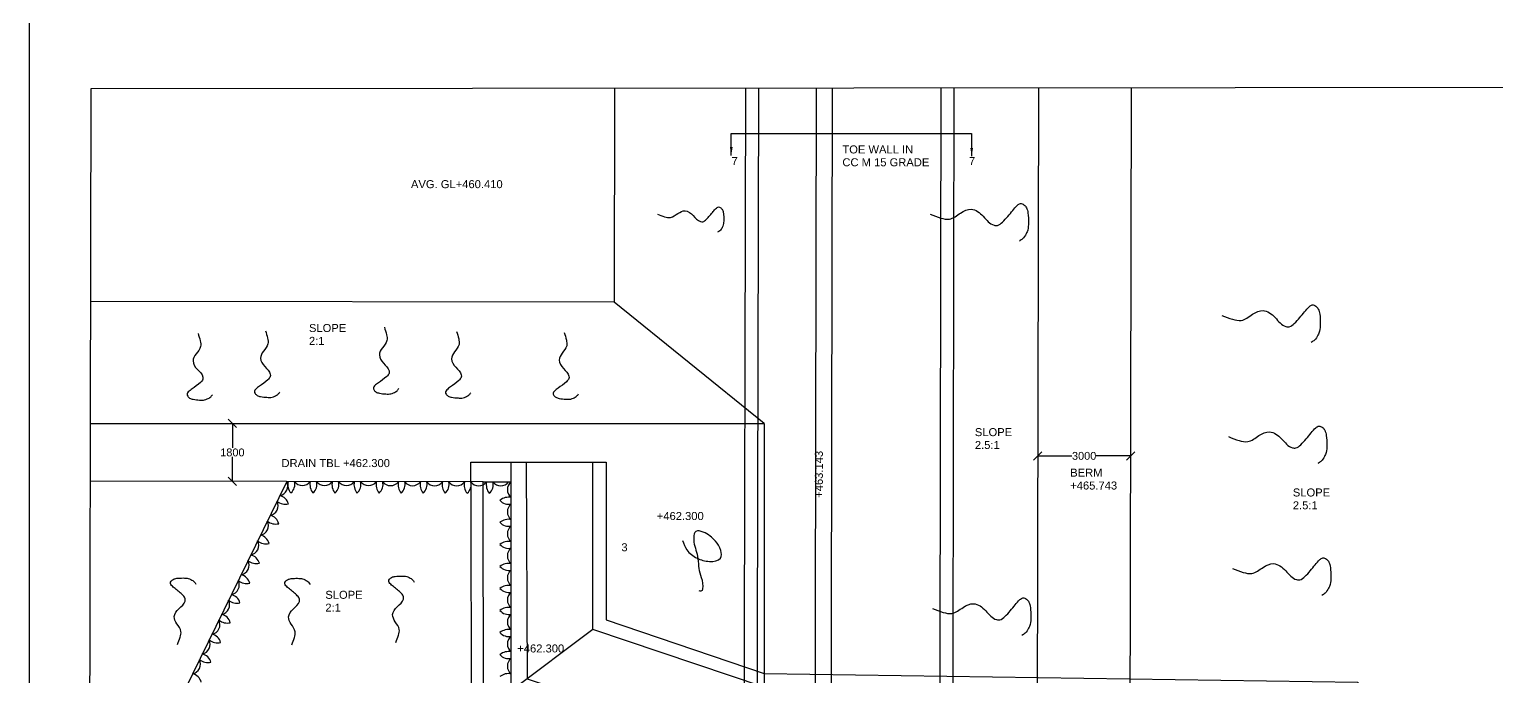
# Model space of a CAD drawing. Header units: metres. Extents: x 19593 to 20495, y 19582 to 20217.
# Drawn here: x 19593.2 to 19874.1, y 19823.5 to 19947.4 of the extents above; entities that cross this region are included whole.
import ezdxf

# ---------------------------------------------------------------- set-up
doc = ezdxf.new("R2010")
doc.units = ezdxf.units.M
doc.header["$MEASUREMENT"] = 0
doc.layers.add('DRAWING', color=2, linetype='Continuous')
doc.layers.add('TEXT', color=255, linetype='Continuous')
doc.styles.get("Standard").update_dxf_attribs({"font": 'arial.ttf'})
doc.dimstyles.get("Standard").update_dxf_attribs({"dimtxt": 1.5, "dimasz": 1.6, "dimexe": 0.18, "dimexo": 0.0625, "dimgap": 0.09, "dimtad": 0, "dimtih": 1, "dimtoh": 1, "dimdec": 4, "dimzin": 0, "dimdsep": 46, "dimtxsty": 'Standard', "dimblk": 'OBLIQUE', "dimcen": 0.09, "dimse1": 1, "dimse2": 1, "dimadec": 0, "dimazin": 0, "dimtfac": 1, "dimtdec": 4, "dimtofl": 0, "dimtmove": 0, "dimatfit": 3, "dimfxl": 1, "dimtolj": 1, "dimtzin": 0, "dimarcsym": 0})

# ---------------------------------------------------------------- blocks, each defined once
blk = doc.blocks.new('_Oblique')
at = {"color": 0, "linetype": 'ByBlock', "lineweight": -2}
blk.add_line((-0.5, -0.5), (0.5, 0.5), dxfattribs=at)
blk = doc.blocks.new('*D90')
at = {"layer": 'Defpoints', "color": 0, "transparency": 16777216}
for p in [(19631.98, 19871.93), (19632.04, 19871.93), (19631.98, 19860.83)]:
    blk.add_point(p, dxfattribs=at)
at = {"layer": 'DRAWING', "color": 0, "lineweight": -2, "transparency": 16777216}
for p, q in [((19632.04, 19871.93), (19632.04, 19867.24)), ((19632.04, 19860.83), (19632.04, 19865.53))]:
    blk.add_line(p, q, dxfattribs=at)
at = {"layer": 'DRAWING', "color": 0, "lineweight": -2, "transparency": 16777216, "xscale": 1.6, "yscale": 1.6, "zscale": 1.6}
for p, rotation in [((19632.04, 19871.93), 90), ((19632.04, 19860.83), 270)]:
    blk.add_blockref('_Oblique', p, dxfattribs=dict(at, rotation=rotation))
at = {"layer": 'DRAWING', "color": 0, "transparency": 16777216, "insert": (19632.04, 19866.38), "char_height": 1.5, "attachment_point": 5}
blk.add_mtext('\\A1;1800', dxfattribs=at)
blk = doc.blocks.new('*D100')
at = {"layer": 'Defpoints', "color": 0, "transparency": 16777216}
for p in [(19786.23, 19865.88), (19804.03, 19865.84), (19804.03, 19865.72)]:
    blk.add_point(p, dxfattribs=at)
at = {"layer": 'DRAWING', "color": 0, "lineweight": -2, "transparency": 16777216}
for p, q in [((19786.23, 19865.72), (19792.8, 19865.72)), ((19804.03, 19865.72), (19797.45, 19865.72))]:
    blk.add_line(p, q, dxfattribs=at)
at = {"layer": 'DRAWING', "color": 0, "lineweight": -2, "transparency": 16777216, "xscale": 1.6, "yscale": 1.6, "zscale": 1.6, "rotation": 180}
blk.add_blockref('_Oblique', (19786.23, 19865.72), dxfattribs=at)
at = {"layer": 'DRAWING', "color": 0, "lineweight": -2, "transparency": 16777216, "xscale": 1.6, "yscale": 1.6, "zscale": 1.6}
blk.add_blockref('_Oblique', (19804.03, 19865.72), dxfattribs=at)
at = {"layer": 'DRAWING', "color": 0, "transparency": 16777216, "insert": (19795.13, 19865.72), "char_height": 1.5, "attachment_point": 5}
blk.add_mtext('\\A1;3000', dxfattribs=at)

msp = doc.modelspace()

# ---------------------------------------------------------------- linework, layer by layer
at = {"layer": 'DRAWING'}
msp.add_lwpolyline([(19593.16253, 20216.99396), (20495.05055, 20216.99396), (20495.05055, 19581.83765), (19593.16253, 19581.83765)], close=True, dxfattribs=at)
at = {"layer": 'DRAWING', "color": 0}
for points in [[(19603.54342, 19582.91293), (19604.11326, 19648.58879), (19606.31054, 19648.58879), (19602.19064, 19650.21024), (19604.13823, 19650.35991), (19604.73457, 19773.62085), (19602.12909, 19773.71816), (19607.31571, 19775.29942), (19604.68587, 19775.51837), (19604.9752, 19936.07461), (19970.05054, 19936.39205), (19972.32006, 19932.66711), (19974.49694, 19940.81108), (19977.34542, 19936.41518), (20111.07773, 19936.45492), (20113.41441, 19932.65138), (20115.56979, 19941.0232), (20118.22877, 19936.47505), (20363.81919, 19936.01554), (20362.95536, 19582.12405)], [(19705.20728, 19936.16176), (19705.17249, 19895.12183), (19604.90173, 19895.30252)], [(19730.26667, 19936.18355), (19729.98107, 19805.7355)], [(19732.7686, 19936.18572), (19732.48115, 19804.89437)], [(19743.84402, 19936.19536), (19743.59041, 19801.15679)], [(19746.89648, 19936.19801), (19746.64094, 19800.13047)], [(19767.7121, 19936.21611), (19767.44338, 19793.13173)], [(19770.18446, 19936.21826), (19769.91418, 19792.30046)], [(19786.38854, 19936.23235), (19786.046, 19786.87309)], [(19803.85405, 19780.88178), (19804.17068, 19936.24781)], [(19604.85962, 19871.93655), (19733.86831, 19871.91814), (19705.17249, 19895.12183)], [(19733.86831, 19871.91814), (19733.88764, 19798.82163), (19680.11193, 19816.6774), (19680.05003, 19860.74794), (19604.8397, 19860.88347)], [(19677.72145, 19860.75214), (19677.72145, 19864.53536), (19703.63463, 19864.53536), (19703.63463, 19834.35855), (19733.88097, 19824.03308), (19847.5115, 19822.38767), (19847.43508, 19785.91347)], [(19701.03029, 19832.47379), (19685.44896, 19820.71781), (19685.44896, 19864.53536)], [(19688.29294, 19864.53536), (19688.5037, 19823.02259), (19807.0272, 19783.16538), (19836.95545, 19783.29797), (20202.54788, 19783.28257)], [(19845.00175, 19786.09697), (19845.08373, 19819.95352), (19733.88166, 19821.44141), (19701.03029, 19832.47379), (19701.03029, 19864.53536)], [(19642.44487, 19860.81571), (19622.85301, 19820.83061)], [(19677.72145, 19860.75214), (19677.73212, 19814.96297), (19731.43634, 19797.00318), (19731.39103, 19780.21451), (19803.02959, 19756.10396), (19836.97962, 19756.15321)]]:
    msp.add_lwpolyline(points, dxfattribs=at)
at = {"layer": 'DRAWING'}
msp.add_lwpolyline([(19680.05003, 19860.74794), (19685.44896, 19860.74794)], dxfattribs=at)
for centre, radius, start, end in [((19640.77698, 19859.9621), 1.87364, 280.6893312, 27.1028914), ((19645.28364, 19860.26755), 2.62123, 167.9402222, 218.7168975), ((19641.81156, 19860.29107), 2.19126, 310.6296178, 13.7799166), ((19645.44218, 19861.93248), 1.87364, 216.6899697, 323.1035299), ((19649.50394, 19860.25995), 2.62123, 167.9402222, 218.7168975), ((19646.03187, 19860.28346), 2.19126, 310.6296178, 13.7799166), ((19649.66249, 19861.92488), 1.87364, 216.6899697, 323.1035299), ((19653.72425, 19860.25234), 2.62123, 167.9402222, 218.7168975), ((19650.25218, 19860.27586), 2.19126, 310.6296178, 13.7799166), ((19653.88279, 19861.91727), 1.87364, 216.6899697, 323.1035299), ((19657.94456, 19860.24474), 2.62123, 167.9402222, 218.7168975), ((19654.47248, 19860.26825), 2.19126, 310.6296178, 13.7799166), ((19658.1031, 19861.90967), 1.87364, 216.6899697, 323.1035299), ((19662.16487, 19860.23713), 2.62123, 167.9402222, 218.7168975), ((19658.69279, 19860.26065), 2.19126, 310.6296178, 13.7799166), ((19662.32341, 19861.90206), 1.87364, 216.6899697, 323.1035299), ((19666.38518, 19860.22953), 2.62123, 167.9402222, 218.7168975), ((19662.9131, 19860.25304), 2.19126, 310.6296178, 13.7799166), ((19666.54372, 19861.89446), 1.87364, 216.6899697, 323.1035299), ((19670.60548, 19860.22192), 2.62123, 167.9402222, 218.7168975), ((19667.13341, 19860.24543), 2.19126, 310.6296178, 13.7799166), ((19670.76403, 19861.88685), 1.87364, 216.6899697, 323.1035299), ((19674.82579, 19860.21431), 2.62123, 167.9402222, 218.7168975), ((19671.35372, 19860.23783), 2.19126, 310.6296178, 13.7799166), ((19674.98434, 19861.87925), 1.87364, 216.6899697, 323.1035299), ((19679.0461, 19860.20671), 2.62123, 167.9402222, 218.7168975), ((19675.57402, 19860.23022), 2.19126, 310.6296178, 13.7799166), ((19679.20464, 19861.87164), 1.87364, 216.6899697, 323.1035299), ((19683.26641, 19860.1991), 2.62123, 167.9402222, 218.7168975), ((19679.79433, 19860.22262), 2.19126, 310.6296178, 13.7799166), ((19683.42495, 19861.86403), 1.87364, 216.6899697, 323.1035299), ((19686.57114, 19859.24753), 1.87364, 126.7932701, 233.2068303), ((19640.66067, 19855.97937), 2.19126, 14.6289793, 77.7792781), ((19638.92004, 19856.17226), 1.87364, 280.6893312, 27.1028914), ((19642.2039, 19859.08973), 2.62123, 231.9395837, 282.7162591), ((19684.90593, 19855.18275), 2.62123, 78.0435226, 128.820198), ((19684.92318, 19858.65487), 2.19126, 220.7329182, 283.883217), ((19686.57114, 19855.02721), 1.87364, 126.7932701, 233.2068303), ((19637.0631, 19852.38243), 1.87364, 280.6893312, 27.1028914), ((19640.34696, 19855.29989), 2.62123, 231.9395837, 282.7162591), ((19638.80373, 19852.18954), 2.19126, 14.6289793, 77.7792781), ((19684.90593, 19850.96244), 2.62123, 78.0435226, 128.820198), ((19684.92318, 19854.43455), 2.19126, 220.7329182, 283.883217), ((19686.57114, 19850.80689), 1.87364, 126.7932701, 233.2068303), ((19635.20616, 19848.5926), 1.87364, 280.6893312, 27.1028914), ((19638.49002, 19851.51006), 2.62123, 231.9395837, 282.7162591), ((19636.94679, 19848.3997), 2.19126, 14.6289793, 77.7792781), ((19635.08985, 19844.60987), 2.19126, 14.6289793, 77.7792781), ((19684.90593, 19846.74212), 2.62123, 78.0435226, 128.820198), ((19684.92318, 19850.21423), 2.19126, 220.7329182, 283.883217), ((19686.57114, 19846.58657), 1.87364, 126.7932701, 233.2068303), ((19633.34922, 19844.80276), 1.87364, 280.6893312, 27.1028914), ((19636.63308, 19847.72023), 2.62123, 231.9395837, 282.7162591), ((19684.90593, 19842.5218), 2.62123, 78.0435226, 128.820198), ((19684.92318, 19845.99391), 2.19126, 220.7329182, 283.883217), ((19686.57114, 19842.36626), 1.87364, 126.7932701, 233.2068303), ((19631.49228, 19841.01293), 1.87364, 280.6893312, 27.1028914), ((19634.77614, 19843.93039), 2.62123, 231.9395837, 282.7162591), ((19633.23291, 19840.82004), 2.19126, 14.6289793, 77.7792781), ((19631.37597, 19837.0302), 2.19126, 14.6289793, 77.7792781), ((19684.90593, 19838.30148), 2.62123, 78.0435226, 128.820198), ((19684.92318, 19841.77359), 2.19126, 220.7329182, 283.883217), ((19686.57114, 19838.14594), 1.87364, 126.7932701, 233.2068303), ((19629.63534, 19837.2231), 1.87364, 280.6893312, 27.1028914), ((19629.51903, 19833.24037), 2.19126, 14.6289793, 77.7792781), ((19632.9192, 19840.14056), 2.62123, 231.9395837, 282.7162591), ((19684.90593, 19834.08116), 2.62123, 78.0435226, 128.820198), ((19684.92318, 19837.55328), 2.19126, 220.7329182, 283.883217), ((19686.57114, 19833.92562), 1.87364, 126.7932701, 233.2068303), ((19627.7784, 19833.43326), 1.87364, 280.6893312, 27.1028914), ((19631.06226, 19836.35073), 2.62123, 231.9395837, 282.7162591), ((19625.92146, 19829.64343), 1.87364, 280.6893312, 27.1028914), ((19629.20532, 19832.56089), 2.62123, 231.9395837, 282.7162591), ((19627.66209, 19829.45054), 2.19126, 14.6289793, 77.7792781), ((19684.90593, 19829.86085), 2.62123, 78.0435226, 128.820198), ((19684.92318, 19833.33296), 2.19126, 220.7329182, 283.883217), ((19686.57114, 19829.7053), 1.87364, 126.7932701, 233.2068303), ((19625.80515, 19825.6607), 2.19126, 14.6289793, 77.7792781), ((19684.90593, 19825.64053), 2.62123, 78.0435226, 128.820198), ((19684.92318, 19829.11264), 2.19126, 220.7329182, 283.883217), ((19686.57114, 19825.48499), 1.87364, 126.7932701, 233.2068303), ((19624.06452, 19825.8536), 1.87364, 280.6893312, 27.1028914), ((19627.34838, 19828.77106), 2.62123, 231.9395837, 282.7162591), ((19623.94822, 19821.87087), 2.19126, 14.6289793, 77.7792781), ((19684.90593, 19821.42021), 2.62123, 78.0435226, 128.820198)]:
    msp.add_arc(centre, radius, start, end, dxfattribs=at)
at = {"layer": 'DRAWING', "color": 0}
for points in [[(19765.63087, 19912.01394), (19767.68849, 19911.25573), (19769.32023, 19911.05831), (19771.48401, 19912.21439), (19773.50263, 19912.93294), (19775.8133, 19911.58748), (19777.88968, 19909.88067), (19778.53319, 19909.8432), (19779.48862, 19910.46451), (19781.46329, 19912.7141), (19782.37228, 19913.71454), (19782.93262, 19914.03173), (19783.59922, 19913.8014), (19784.0798, 19913.23019), (19784.36843, 19912.22442), (19784.46328, 19910.38451), (19784.326, 19908.95899), (19784.02118, 19908.22593), (19783.3506, 19907.28092), (19782.73605, 19906.84962)], [(19713.41238, 19912.01394), (19714.80094, 19911.50227), (19715.9021, 19911.36905), (19717.36229, 19912.14921), (19718.72453, 19912.63412), (19720.28386, 19911.72615), (19721.68508, 19910.57433), (19722.11934, 19910.54905), (19722.7641, 19910.96833), (19724.09668, 19912.48644), (19724.7101, 19913.16157), (19725.08824, 19913.37562), (19725.53809, 19913.22019), (19725.8624, 19912.83471), (19726.05718, 19912.15598), (19726.12119, 19910.91434), (19726.02855, 19909.95235), (19725.82284, 19909.45765), (19725.37031, 19908.81992), (19724.95559, 19908.52887)], [(19821.51025, 19892.62356), (19823.56787, 19891.86534), (19825.19961, 19891.66792), (19827.36339, 19892.824), (19829.382, 19893.54255), (19831.69268, 19892.19709), (19833.76906, 19890.49028), (19834.41256, 19890.45281), (19835.368, 19891.07412), (19837.34267, 19893.32372), (19838.25165, 19894.32416), (19838.812, 19894.64134), (19839.4786, 19894.41101), (19839.95917, 19893.8398), (19840.2478, 19892.83403), (19840.34265, 19890.99412), (19840.20538, 19889.5686), (19839.90056, 19888.83554), (19839.22998, 19887.89053), (19838.61542, 19887.45923)], [(19625.46396, 19889.16902), (19625.88683, 19887.75089), (19625.95017, 19886.64352), (19625.07926, 19885.23556), (19624.5092, 19883.9067), (19625.31677, 19882.29309), (19626.37771, 19880.82186), (19626.37548, 19880.38687), (19625.91628, 19879.7699), (19624.31696, 19878.53596), (19623.6044, 19877.96645), (19623.36687, 19877.6026), (19623.49355, 19877.14383), (19623.85776, 19876.79579), (19624.52282, 19876.5585), (19625.75793, 19876.41612), (19626.72385, 19876.44776), (19627.23057, 19876.62178), (19627.89563, 19877.03309), (19628.21232, 19877.42858)], [(19638.37096, 19889.68741), (19638.79382, 19888.26928), (19638.85716, 19887.1619), (19637.98625, 19885.75394), (19637.41619, 19884.42509), (19638.22377, 19882.81147), (19639.2847, 19881.34024), (19639.28248, 19880.90525), (19638.82327, 19880.28828), (19637.22395, 19879.05434), (19636.51139, 19878.48483), (19636.27387, 19878.12098), (19636.40055, 19877.66221), (19636.76475, 19877.31418), (19637.42981, 19877.07688), (19638.66492, 19876.9345), (19639.63085, 19876.96614), (19640.13756, 19877.14016), (19640.80262, 19877.55147), (19641.11931, 19877.94696)], [(19661.13656, 19890.33538), (19661.55943, 19888.91725), (19661.62277, 19887.80987), (19660.75185, 19886.40192), (19660.1818, 19885.07306), (19660.98937, 19883.45945), (19662.0503, 19881.98822), (19662.04808, 19881.55323), (19661.58887, 19880.93626), (19659.98956, 19879.70232), (19659.27699, 19879.13281), (19659.03947, 19878.76896), (19659.16615, 19878.31019), (19659.53035, 19877.96215), (19660.19541, 19877.72486), (19661.43052, 19877.58248), (19662.39645, 19877.61412), (19662.90316, 19877.78813), (19663.56822, 19878.19945), (19663.88492, 19878.59494)], [(19674.95159, 19889.55781), (19675.37445, 19888.13968), (19675.43779, 19887.0323), (19674.56688, 19885.62435), (19673.99682, 19884.29549), (19674.8044, 19882.68188), (19675.86533, 19881.21065), (19675.86311, 19880.77566), (19675.4039, 19880.15869), (19673.80459, 19878.92475), (19673.09202, 19878.35524), (19672.8545, 19877.99139), (19672.98118, 19877.53262), (19673.34538, 19877.18458), (19674.01044, 19876.94729), (19675.24555, 19876.80491), (19676.21148, 19876.83655), (19676.71819, 19877.01056), (19677.38325, 19877.42188), (19677.69994, 19877.81737)], [(19695.5646, 19889.32409), (19695.98747, 19887.90596), (19696.05081, 19886.79859), (19695.17989, 19885.39063), (19694.60984, 19884.06177), (19695.41741, 19882.44816), (19696.47835, 19880.97693), (19696.47612, 19880.54194), (19696.01692, 19879.92497), (19694.4176, 19878.69103), (19693.70504, 19878.12152), (19693.46751, 19877.75767), (19693.59419, 19877.2989), (19693.9584, 19876.95086), (19694.62346, 19876.71357), (19695.85857, 19876.57119), (19696.82449, 19876.60283), (19697.33121, 19876.77685), (19697.99627, 19877.18816), (19698.31296, 19877.58365)], [(19822.75779, 19869.4102), (19824.81541, 19868.65199), (19826.44715, 19868.45457), (19828.61093, 19869.61065), (19830.62955, 19870.3292), (19832.94022, 19868.98374), (19835.0166, 19867.27693), (19835.66011, 19867.23946), (19836.61554, 19867.86077), (19838.59021, 19870.11036), (19839.4992, 19871.1108), (19840.05954, 19871.42799), (19840.72614, 19871.19766), (19841.20672, 19870.62645), (19841.49535, 19869.62068), (19841.5902, 19867.78077), (19841.45292, 19866.35525), (19841.1481, 19865.62219), (19840.47752, 19864.67718), (19839.86297, 19864.24588)], [(19823.53751, 19844.17153), (19825.59513, 19843.41331), (19827.22687, 19843.2159), (19829.39065, 19844.37197), (19831.40926, 19845.09053), (19833.71994, 19843.74506), (19835.79632, 19842.03825), (19836.43982, 19842.00079), (19837.39526, 19842.6221), (19839.36992, 19844.87169), (19840.27891, 19845.87213), (19840.83926, 19846.18931), (19841.50586, 19845.95899), (19841.98643, 19845.38778), (19842.27506, 19844.38201), (19842.36991, 19842.5421), (19842.23264, 19841.11658), (19841.92782, 19840.38351), (19841.25724, 19839.4385), (19840.64268, 19839.0072)], [(19621.53981, 19829.63846), (19622.05148, 19831.02702), (19622.1847, 19832.12818), (19621.40454, 19833.58837), (19620.91963, 19834.95061), (19621.8276, 19836.50994), (19622.97942, 19837.91116), (19623.0047, 19838.34542), (19622.58542, 19838.99019), (19621.06731, 19840.32276), (19620.39218, 19840.93618), (19620.17813, 19841.31432), (19620.33356, 19841.76417), (19620.71904, 19842.08848), (19621.39777, 19842.28326), (19622.63941, 19842.34727), (19623.6014, 19842.25463), (19624.0961, 19842.04893), (19624.73383, 19841.59639), (19625.02489, 19841.18167)], [(19643.42496, 19829.57527), (19643.93663, 19830.96383), (19644.06985, 19832.06499), (19643.28969, 19833.52518), (19642.80478, 19834.88742), (19643.71275, 19836.44675), (19644.86457, 19837.84797), (19644.88985, 19838.28223), (19644.47057, 19838.927), (19642.95246, 19840.25957), (19642.27733, 19840.87299), (19642.06328, 19841.25113), (19642.21871, 19841.70098), (19642.60419, 19842.02529), (19643.28292, 19842.22007), (19644.52456, 19842.28408), (19645.48655, 19842.19144), (19645.98125, 19841.98574), (19646.61898, 19841.5332), (19646.91004, 19841.11848)], [(19663.3493, 19830.01761), (19663.86098, 19831.40617), (19663.9942, 19832.50733), (19663.21403, 19833.96752), (19662.72913, 19835.32976), (19663.6371, 19836.88909), (19664.78892, 19838.29031), (19664.8142, 19838.72457), (19664.39492, 19839.36934), (19662.87681, 19840.70191), (19662.20167, 19841.31533), (19661.98763, 19841.69347), (19662.14306, 19842.14332), (19662.52853, 19842.46763), (19663.20726, 19842.66241), (19664.4489, 19842.72642), (19665.4109, 19842.63378), (19665.9056, 19842.42808), (19666.54333, 19841.97554), (19666.83438, 19841.56082)], [(19766.09937, 19836.51401), (19768.15699, 19835.75579), (19769.78873, 19835.55838), (19771.95251, 19836.71446), (19773.97112, 19837.43301), (19776.2818, 19836.08754), (19778.35818, 19834.38073), (19779.00168, 19834.34327), (19779.95712, 19834.96458), (19781.93179, 19837.21417), (19782.84077, 19838.21461), (19783.40112, 19838.53179), (19784.06772, 19838.30147), (19784.5483, 19837.73026), (19784.83692, 19836.72449), (19784.93178, 19834.88458), (19784.7945, 19833.45906), (19784.48968, 19832.72599), (19783.8191, 19831.78098), (19783.20455, 19831.34968)]]:
    msp.add_spline(points, degree=3, dxfattribs=at)
at = {"layer": 'DRAWING'}
msp.add_spline([(19718.25297, 19849.52098), (19719.06301, 19847.74443), (19721.01767, 19846.14377), (19723.41257, 19845.52813), (19725.4905, 19846.12618), (19725.57855, 19847.63889), (19724.52198, 19849.41545), (19722.19752, 19851.13923), (19720.80636, 19851.27995), (19720.36612, 19850.08385), (19721.01767, 19846.90012), (19721.52905, 19843.35478), (19722.07495, 19841.2792), (19721.72275, 19839.80167), (19721.42339, 19839.90721)], degree=3, dxfattribs=at)

# ---------------------------------------------------------------- texts
at = {"layer": 'TEXT'}
for s, height, p in [('7', 1.53242, (19727.61405, 19921.39805)), ('TOE WALL IN ', 1.5324237, (19748.83802, 19923.62314)), ('CC M 15 GRADE', 1.5324237, (19748.83802, 19921.16144)), ('7', 1.53242, (19773.07529, 19921.39805)), ('AVG. GL+460.410', 1.5324237, (19666.23538, 19916.974)), ('SLOPE ', 1.532424, (19646.70428, 19889.43631)), ('2:1', 1.532424, (19646.70428, 19886.97461)), ('SLOPE', 1.532424, (19774.20666, 19869.50423)), ('2.5:1', 1.532424, (19774.20666, 19867.04253)), ('DRAIN TBL +462.300', 1.5324237, (19641.4425, 19863.58098)), ('+465.743', 1.532424, (19792.45985, 19859.28211)), ('BERM', 1.532424, (19792.45985, 19861.74382)), ('SLOPE ', 1.532424, (19835.09139, 19857.95429)), ('+462.300', 1.532424, (19713.30204, 19853.44675)), ('2.5:1', 1.532424, (19835.09139, 19855.49259)), ('3', 1.53242, (19706.51825, 19847.46321)), ('SLOPE ', 1.532424, (19649.83734, 19838.36406)), ('2:1', 1.532424, (19649.83734, 19835.90236)), ('+462.300', 1.532424, (19686.5858, 19828.09483))]:
    msp.add_text(s, height=height, dxfattribs=at).set_placement(p)
msp.add_text('+463.143', height=1.532424, rotation=90, dxfattribs=at).set_placement((19745.10493, 19857.69541))

# ---------------------------------------------------------------- dimensions: what is measured, and where the dimension line sits
at = {"layer": 'DRAWING'}
dim = msp.add_linear_dim(base=(19632.03976, 19871.93268), p1=(19631.98298, 19860.83456), p2=(19631.98457, 19871.93268), angle=90, text='1800', dimstyle='Standard', dxfattribs=at)
dim.commit()
dim.dimension.update_dxf_attribs({"geometry": '*D90', "text_midpoint": (19632.03976, 19866.38362)})
dim = msp.add_linear_dim(base=(19804.02719, 19865.72336), p1=(19786.22719, 19865.87714), p2=(19804.02719, 19865.84087), text='3000', dimstyle='Standard', dxfattribs=at)
dim.commit()
dim.dimension.update_dxf_attribs({"geometry": '*D100', "text_midpoint": (19795.12719, 19865.72336)})

# ---------------------------------------------------------------- leaders
for points in [[(19727.56533, 19923.25535), (19727.56533, 19927.41413), (19773.56863, 19927.41413)], [(19773.60167, 19923.07242), (19773.60167, 19927.41413)]]:
    msp.add_leader(points, dimstyle='Standard', override={"dimgap": 0.09, "dimtad": 0}, dxfattribs=at)

doc.saveas('drawing.dxf')
